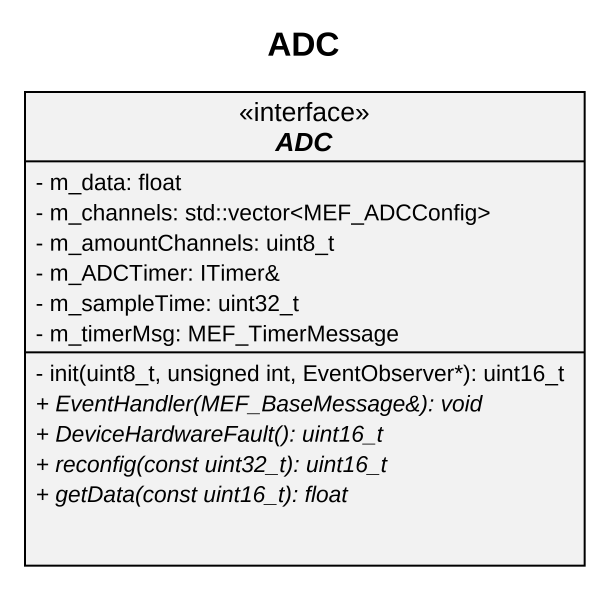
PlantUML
@startuml
title ADC
hide circle
hide empty members
skinparam classAttributeIconSize 0
interface ADC {
  - m_data: float
  - m_channels: std::vector<MEF_ADCConfig>
  - m_amountChannels: uint8_t
  - m_ADCTimer: ITimer&
  - m_sampleTime: uint32_t
  - m_timerMsg: MEF_TimerMessage
  - init(uint8_t, unsigned int, EventObserver*): uint16_t
  {abstract} + EventHandler(MEF_BaseMessage&): void
  {abstract} + DeviceHardwareFault(): uint16_t
  {abstract} + reconfig(const uint32_t): uint16_t
  {abstract} + getData(const uint16_t): float
}
@enduml
